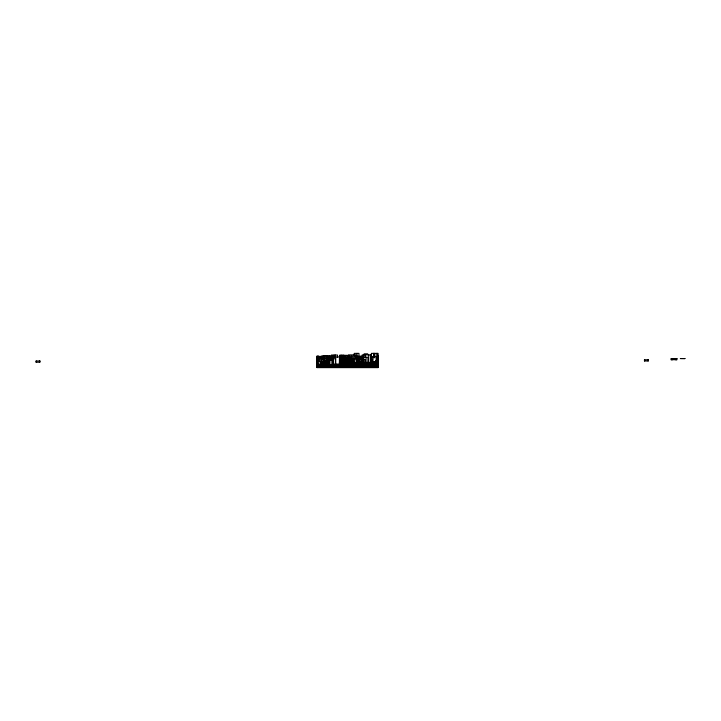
<?xml version="1.0" encoding="UTF-8"?>
<svg xmlns="http://www.w3.org/2000/svg" width="721" height="721" viewBox="0 0 721 721"><rect width="100%" height="100%" fill="white"/><g stroke="black" fill="none" stroke-linecap="round" stroke-linejoin="round"><path stroke-width="1.08" d="M364.114 353.822L367.719 353.822M331.345 355.047L337.518 355.047L337.518 357.219M339.717 359.076L339.717 355.264L340.015 359.076M347.062 355.318L343.791 355.318L343.791 359.076M323.531 355.624L329.308 355.624L329.308 357.661M377.462 355.904L378.065 355.904M321.359 356.12L326.316 356.12L326.316 359.022M356.084 356.102L345.458 356.102L345.458 357.319M355.444 356.327L362.194 356.273M316.97 356.39L321.683 356.39M331.624 356.697L326.397 356.697L326.397 358.499M318.511 357.03L323.062 357.03L323.062 359.211M316.97 357.4L321.35 357.4M316.97 357.58L319.106 357.58M357.679 357.553L362.275 357.553L362.275 359.382M317.429 357.976L329.885 358.04L329.894 364.276M321.16 358.166L324.666 358.166L324.666 359.995M339.834 358.544L357.4 358.544L357.319 359.995M357.679 358.472L359.346 358.77M316.97 358.743L321.656 358.743L321.656 361.744M331.137 358.743L335.472 358.743L335.472 364.276M341.637 358.607L348.495 358.607M359.166 358.716L363.528 358.716L363.528 362.744M357.679 358.77L359.482 358.77M378.065 358.77L377.714 360.608M331.723 359.139L327.154 359.139L327.154 362.032M357.679 359.076L359.959 359.076M357.292 359.382L359.959 359.382M376.984 359.382L378.065 359.382M363.663 359.626L365.186 359.626L365.186 362.744M316.97 359.689L317.988 359.689M339.816 359.77L352.209 359.77M357.237 359.77L359.824 359.689M371.198 359.689L372.676 359.689M376.984 359.689L378.065 359.689M347.72 359.842L348.18 359.842M316.97 359.995L317.988 359.995M323.143 359.995L325.766 359.995M356.174 359.995L359.635 360.076M371.198 359.995L372.676 359.995M377.011 359.995L378.065 359.995M348.369 360.13L349.081 360.13M316.97 360.302L317.988 360.302M327.631 360.365L328.406 360.365M352.623 360.302L350.649 360.302L350.649 361.825M356.129 360.302L359.085 360.302L359.085 361.825M371.198 360.302L372.36 360.302M377.534 360.302L378.065 360.302M316.97 360.608L318.096 360.608M324.414 360.608L327.469 360.608L327.46 363.348M371.198 360.608L372.36 360.608M375.83 360.608L376.371 360.608M377.092 360.608L378.065 360.608M316.97 360.915L318.096 360.915M326.469 360.915L327.109 360.915M341.997 360.987L339.816 360.987L339.726 355.264M343.899 360.915L350.127 360.987M356.192 360.915L358.193 360.915M371.198 360.915L372.613 360.915M375.83 360.915L376.858 361.221M377.534 360.915L378.065 360.915M343.998 361.068L350.127 361.068L350.127 358.544M316.97 361.221L318.069 361.221M326.243 361.221L328.217 361.221M344.395 361.221L346.513 361.221M352.623 361.221L348.171 361.383M371.198 361.221L372.613 361.221M375.983 361.221L377.137 361.221L377.182 361.825M377.534 361.221L378.065 361.221M316.97 361.374L320.683 361.374L320.674 364.276M349.09 361.338L347.882 361.518M316.97 361.527L317.988 361.527M328.046 361.491L320.863 361.527L320.899 364.276M344.395 361.527L346.513 361.527M347.495 361.69L348.793 361.383M349.018 361.527L351.884 361.527M352.272 361.527L354.48 361.527L354.48 363.051M356.192 361.527L357.832 361.527M358.788 361.527L359.635 361.527M370.855 361.527L372.198 361.825M375.983 361.527L378.065 361.527M348.405 361.645L347.107 361.861M316.97 361.825L317.988 361.825M339.843 361.825L342.069 361.825M344.287 361.825L346.513 361.825M346.81 361.906L348.631 361.906M352.758 361.825L349.451 361.825L349.451 363.357M358.643 361.825L360.59 361.825L360.59 362.744M370.855 361.825L372.55 362.131M378.065 361.825L373.568 361.825L373.514 363.051M346.522 362.032L347.819 361.906L347.693 362.438M339.843 362.131L342.069 362.131M344.287 362.131L347.432 361.996M347.693 362.131L348.64 362.131M351.208 362.131L352.758 362.131M359.373 362.131L360.482 362.131M370.945 362.131L378.065 362.131M339.663 362.284L342.43 362.212M343.953 362.284L348.405 362.212L348.405 362.744M376.641 362.212L374.514 362.212L374.514 362.744M324.243 362.438L328.1 362.438L328.1 364.276M339.843 362.438L342.069 362.438M342.817 362.438L348.838 362.438M351.208 362.438L352.587 362.438M378.065 362.438L354.867 362.438L354.867 363.97M339.843 362.591L342.069 362.591M344.287 362.591L348.405 362.519M367.584 362.519L378.065 362.519M316.97 362.744L317.988 362.744M320.674 362.744L320.367 364.276M320.899 362.744L323.891 362.744M339.348 362.744L343.133 362.744M344.287 362.744L348.946 362.744M349.559 362.744L350.082 362.744M351.352 362.744L353.326 362.744M378.065 362.744L353.93 363.051M347.982 362.825L346.026 363.051L349.721 363.132L349.721 363.663M356.318 362.825L378.065 362.825M316.97 363.051L317.988 363.051M346.026 363.051L355.399 363.051L352.47 363.132L352.569 359.112M365.421 362.438L365.421 363.051L378.065 363.051M365.403 363.132L370.819 363.132M316.97 363.357L317.988 363.357M355.399 363.357L346.026 363.357L346.161 362.519M378.065 363.357L361.978 363.663M346.612 363.429L355.002 363.429M316.97 363.663L317.988 363.663M346.089 363.663L355.002 363.663M359.121 363.663L378.065 363.663M346.612 363.735L355.002 363.735M316.825 363.97L317.988 363.97M378.065 363.97L341.943 364.276M316.97 364.042L317.736 364.042M355.002 364.042L342.277 364.042L342.277 364.583M316.825 364.276L333.003 364.583M378.065 364.276L333.508 364.276L333.508 358.743M316.97 364.348L317.736 364.348M332.057 364.348L344.593 364.348M316.97 364.583L378.065 364.583M316.97 364.88L378.065 364.88M316.97 365.186L378.065 365.186M316.97 365.493L378.065 365.493M316.97 365.799L378.065 365.799M316.97 366.106L378.065 366.106M316.97 366.412L378.065 366.412M316.97 366.719L378.065 366.719M316.97 367.025L378.065 367.025M316.97 367.331L378.065 367.331M349.189 361.248L349.306 358.544M676.523 358.544L676.523 359.77M675.099 358.544L675.099 359.77M672.882 358.544L672.882 359.77M671.449 358.544L671.449 359.77M648.089 359.77L648.089 360.987M644.637 359.77L644.637 360.987M378.002 355.904L377.975 360.608M377.714 361.825L377.606 362.438M377.534 353.371L377.534 362.131M376.984 361.221L376.984 362.438L376.849 361.825M376.641 362.744L376.524 356.634L371.694 356.634L371.694 362.131M376.425 356.634L376.425 362.131M376.227 353.371L376.236 361.825M375.83 362.212L375.83 363.051M374.668 361.527L374.668 362.131M374.541 353.371L374.541 357.751M373.992 353.371L373.992 357.751M373.514 353.371L373.514 357.751M372.874 356.634L372.874 362.131M372.36 359.689L372.36 360.915M372.36 361.825L372.36 363.051M371.387 359.995L371.387 353.371L378.065 353.371L378.065 367.629L316.97 367.629L316.97 356.057L318.502 356.057L318.502 358.175M371.405 362.131L371.432 354.921L362.194 354.921L362.149 359.382M371.135 354.921L371.135 362.438M370.982 354.921L370.982 362.438M370.819 362.744L370.819 363.357M370.044 362.825L370.044 363.357M368.891 362.825L368.891 363.357M368.719 354.921L368.719 362.438M367.917 362.744L367.917 357.246L363.33 357.246L363.33 360.545M367.728 362.825L367.728 363.357M367.584 362.438L367.584 363.051M366.574 362.438L366.574 363.357M366.115 357.246L366.007 363.97M365.331 354.921L365.331 357.075M364.844 362.438L364.844 363.97M364.303 362.438L364.303 363.97M363.735 354.921L363.735 359.22M363.754 359.626L363.754 362.744M362.086 358.716L362.086 362.744M361.816 356.273L361.816 358.346M361.87 358.716L361.87 362.744M361.176 357.553L361.176 359.382M360.788 356.237L360.788 358.337M360.158 358.716L360.158 362.744M359.635 363.051L359.653 361.221L357.039 361.221L357.039 362.744M359.355 361.825L359.355 362.744M359.13 357.31L359.166 361.735M359.121 362.438L359.121 363.97M358.986 359.076L358.977 353.371L354.218 353.371L354.218 355.408M358.887 357.553L358.887 359.076M358.697 357.553L358.788 361.825M358.517 357.246L358.58 359.076M358.49 359.689L358.472 359.464M358.481 357.553L358.472 359.076M358.391 361.221L358.472 363.051M358.319 357.292L358.319 359.382M358.202 360.302L358.265 361.825M358.031 357.553L358.031 359.076M357.319 362.438L357.319 363.051M357.283 356.237L357.283 359.382M357.165 360.302L357.147 361.825M357.012 353.371L357.012 356.426M356.823 362.744L356.796 359.112L351.542 359.112L351.533 362.744M356.535 358.544L356.535 357.319L344.548 357.319L344.548 358.544M356.354 362.438L356.318 363.051M356.084 357.319L356.084 354.876L348.189 354.876L348.189 356.102M355.714 362.438L355.714 363.97M355.489 362.438L355.489 363.97M355.002 363.132L355.002 364.276M354.714 354.876L354.714 356.102M354.381 359.112L354.381 362.744M353.849 363.357L353.849 364.276M353.281 359.112L353.281 361.834M353.083 363.429L353.083 364.276M352.776 361.527L352.776 363.051M352.695 363.357L352.695 364.276M352.362 361.527L352.47 363.663M352.209 361.221L352.272 363.357M352.028 359.112L352.019 363.357M351.848 361.527L351.848 362.438M351.542 356.102L351.542 357.319M351.533 363.051L351.533 364.276M351.244 363.735L351.244 364.276M350.631 357.319L350.631 358.544M350.667 363.735L350.667 364.276M350.379 363.051L350.379 364.276M349.577 361.032L349.622 363.357M349.216 363.132L349.216 364.276M349.09 356.102L349.09 357.319M349.081 359.77L349.045 360.987M349.063 361.221L349.063 363.051M348.838 363.735L348.838 364.276M348.613 363.357L348.45 359.4M348.369 359.77L348.405 361.068M348.18 357.319L348.18 358.625M348.063 362.212L348.063 364.276M347.91 356.102L347.91 357.319M347.919 362.744L347.946 363.357M347.324 363.276L347.234 364.276M347.143 363.132L347.143 363.663M346.999 357.319L346.999 358.544M346.972 363.627L346.972 364.276M346.819 362.212L346.909 363.663M346.675 362.212L346.675 362.744M346.711 363.627L346.711 364.276M346.621 361.996L346.612 363.97M346.468 362.438L346.468 363.97M346.134 358.544L346.134 360.987M345.747 362.591L345.747 363.276M345.314 358.544L345.314 361.068M345.269 359.77L345.269 360.987M345.224 362.438L345.224 363.97M344.836 364.276L344.683 360.176L341.538 360.176L341.538 363.024M344.647 360.176L344.593 363.276M344.593 364.042L344.593 364.583M344.395 362.438L344.512 363.97M344.16 355.318L344.16 359.076M343.8 360.176L343.8 363.024M343.421 359.076L343.421 355.264L340.591 355.264L340.591 359.076M343.439 364.042L343.439 364.583M343.268 355.264L343.268 359.076M343.061 362.438L343.133 364.276M342.917 355.264L342.917 359.076M342.854 355.264L342.854 359.076M341.898 360.176L341.898 363.024M341.538 355.264L341.538 359.076M341.096 355.264L341.096 359.076M340.988 355.264L340.988 359.076M340.627 355.264L340.627 359.076M340.519 363.078L340.519 360.392L340.069 363.078M340.465 362.744L340.465 364.276M339.744 362.744L339.744 364.276M339.411 364.276L339.411 356.94L330.93 356.94L330.93 360.085M335.743 356.94L335.743 364.276M335.463 355.047L335.463 357.219M334.886 357.553L334.886 355.723L329.966 355.723L329.966 357.553M334.598 355.723L334.598 357.553M334.256 355.723L334.256 357.553M334.138 355.047L334.138 357.219M333.832 355.723L333.832 357.553M333.616 355.723L333.616 357.553M333.021 356.94L333.021 359.04M332.886 355.723L332.886 357.553M332.877 364.276L332.877 359.689L328.361 359.689L328.361 364.276M332.769 356.94L332.769 359.04M332.57 356.94L332.57 359.04M331.903 359.689L331.903 364.276M331.263 356.94L331.263 360.085M331.101 356.697L331.056 359.4M329.767 356.697L329.74 359.779M328.974 358.04L328.974 359.779M328.866 359.689L328.866 364.276M328.569 358.04L328.569 359.779M328.136 359.139L328.136 361.068M327.902 358.04L327.902 359.779M327.911 362.438L327.911 364.276M327.334 361.491L327.334 363.348M327.226 355.624L327.226 357.661M326.676 355.624L326.676 358.67M326.595 355.624L326.595 358.67M326.622 361.491L326.523 363.348M326.334 361.221L326.207 363.357M325.829 361.527L325.829 363.357M325.55 361.491L325.55 363.348M325.207 361.527L325.207 363.357M324.621 361.527L324.621 364.276M324.459 356.12L324.459 359.022M324.423 361.527L324.423 364.276M324.342 359.995L324.342 361.825M324.216 361.527L324.243 364.276M323.9 361.527L323.891 364.276M323.774 358.166L323.774 359.995M323.702 362.744L323.702 364.276M323.63 357.976L323.63 361.329M323.63 361.527L323.558 364.276M323.441 358.166L323.378 361.825M322.936 356.12L322.936 359.022M322.846 356.12L322.846 359.022M322.035 364.276L322.035 362.438L321.296 362.438L321.296 364.276M321.872 357.03L321.872 359.211M321.71 357.976L321.71 361.329M321.566 362.438L321.602 364.276M320.53 362.438L320.53 364.276M320.286 361.374L320.286 364.276M320.061 358.743L320.061 361.744M318.763 358.625L318.763 361.942M317.582 362.744L317.582 364.276M317.465 357.58L317.402 364.276M317.204 361.825L317.204 363.357M39.691 360.987L39.691 362.212M36.248 360.987L36.248 362.212M673.27 358.544L671.062 358.544L671.062 359.77L673.27 359.77L673.27 358.544M676.92 358.544L674.703 358.544L674.703 359.77L676.92 359.77L676.92 358.544M684.95 358.544L680.309 358.544L684.95 358.607M648.287 359.77L644.439 359.77L644.439 360.987L648.287 360.987L648.287 359.77M39.889 360.987L36.05 360.987L36.05 362.212L39.889 362.212L39.889 360.987M350.857 363.357L350.857 361.825L350.785 363.357M348.477 364.276L348.477 363.663L348.405 364.276"/></g></svg>
